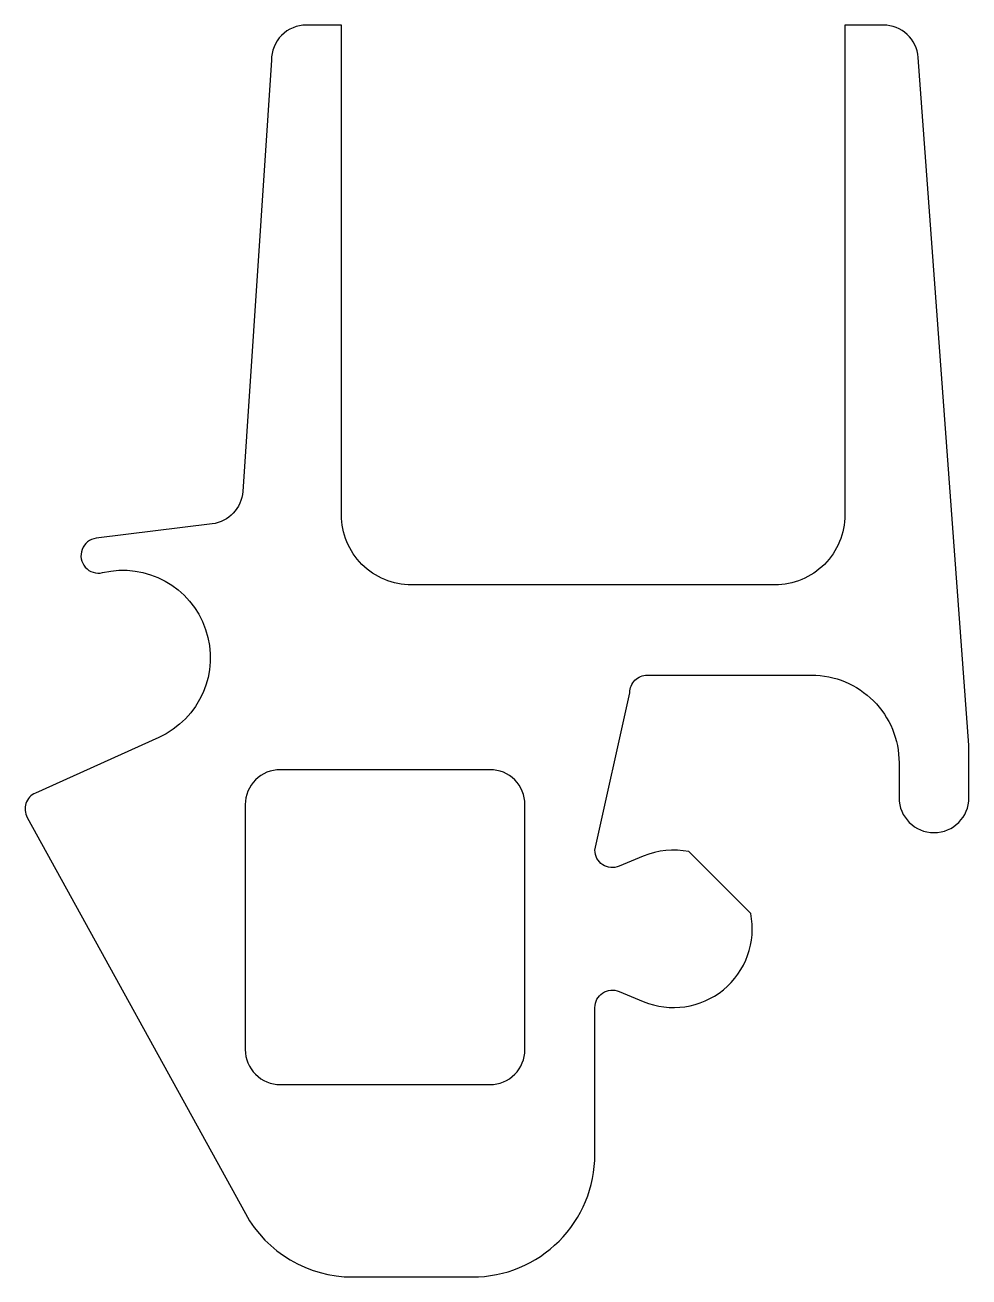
# Model space of a CAD drawing. Extents: x 167.1 to 194.1, y 209.1 to 244.9.
import ezdxf

# ---------------------------------------------------------------- set-up
doc = ezdxf.new("R2010")
doc.units = 0
doc.layers.add('CAM-PROFILI', color=2, linetype='CONTINUOUS')

msp = doc.modelspace()

# ---------------------------------------------------------------- linework, layer by layer
at = {"layer": 'CAM-PROFILI', "color": 7}
for points in [[(184.811, 217.012, 0.600094), (187.883, 219.528), (186.115, 221.296, 0.148875), (184.811, 221.166), (184.118, 220.878, -0.535184), (183.426, 221.339), (184.426, 225.839, -0.414214), (184.926, 226.339), (189.626, 226.339, -0.414214), (192.126, 223.839), (192.126, 222.839, 1), (194.126, 222.839), (194.126, 224.339), (192.673, 243.996, 0.392758), (191.675, 244.922), (190.576, 244.922), (190.576, 230.922, -0.414214), (188.576, 228.922), (178.18, 228.922, -0.414796), (176.176, 230.922), (176.176, 244.922), (175.176, 244.922, 0.416587), (174.176, 243.914), (173.354, 231.59, -0.359606), (172.479, 230.664), (169.164, 230.253, 1.057699), (169.343, 229.27, -0.910599), (170.951, 224.559), (167.421, 222.972, 0.438171), (167.188, 222.275), (173.428, 210.95, 0.273306), (176.494, 209.139), (179.926, 209.139, 0.414214), (183.426, 212.639), (183.426, 216.839, -0.535184), (184.118, 217.301)], [(173.426, 215.639, 0.414214), (174.426, 214.639), (180.426, 214.639, 0.414214), (181.426, 215.639), (181.426, 222.639, 0.414214), (180.426, 223.639), (174.426, 223.639, 0.414214), (173.426, 222.639)]]:
    msp.add_lwpolyline(points, format="xyb", close=True, dxfattribs=at)

doc.saveas('drawing.dxf')
